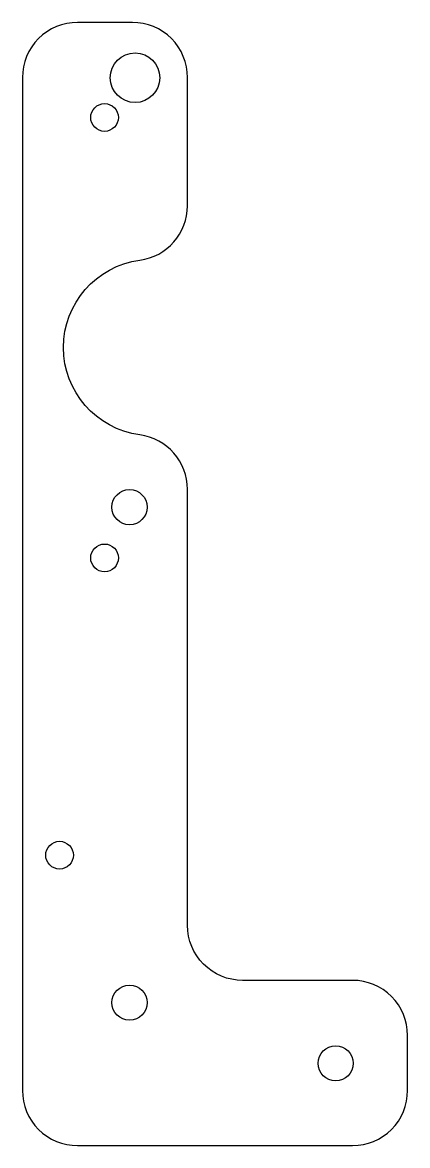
# Model space of a CAD drawing. Header units: millimetres. Extents: x -206 to -171, y -85 to 17.
import ezdxf

# ---------------------------------------------------------------- set-up
doc = ezdxf.new("R2010")
doc.units = ezdxf.units.MM
doc.layers.get('0').update_dxf_attribs({"linetype": 'CONTINUOUS'})

msp = doc.modelspace()

# ---------------------------------------------------------------- linework, layer by layer
msp.add_lwpolyline([(-201.46, 17, 0.414214), (-206.46, 12), (-206.46, -80, 0.414214), (-201.46, -85), (-176.46, -85, 0.414214), (-171.46, -80), (-171.46, -75, 0.414214), (-176.46, -70), (-186.46, -70, -0.414214), (-191.46, -65), (-191.46, -25.41, 0.375613), (-195.8, -20.45, -0.874622), (-195.8, -4.59, 0.375613), (-191.46, 0.36), (-191.46, 12, 0.414214), (-196.46, 17)], format="xyb", close=True)
for centre, radius in [((-196.23, 11.98), 2.25), ((-199, 8.37), 1.26), ((-196.73, -27.02), 1.6), ((-199, -31.63), 1.26), ((-203.09, -58.63), 1.26), ((-196.73, -72.02), 1.6), ((-178, -77.53), 1.6)]:
    msp.add_circle(centre, radius)

doc.saveas('drawing.dxf')
